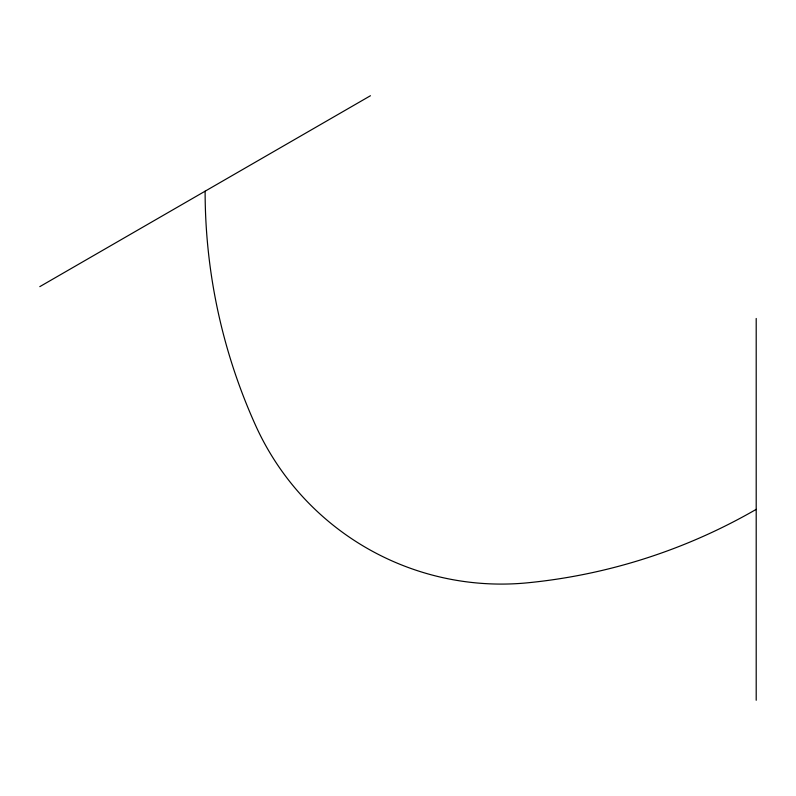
<?xml version="1.0" encoding="UTF-8"?>
<svg xmlns="http://www.w3.org/2000/svg" width="796" height="796" viewBox="0 0 796 796"><rect width="100%" height="100%" fill="white"/><g stroke="black" fill="none" stroke-linecap="round" stroke-linejoin="round"><path stroke-width="1.19" d="M39.8 286.64L370.448 95.739M756.2 318.46L756.2 700.261M205.119 191.189A568.633 568.633 0 0 0 255.675 425.581A269.655 269.655 0 0 0 527.937 582.772A568.633 568.633 0 0 0 756.2 509.36"/></g></svg>
